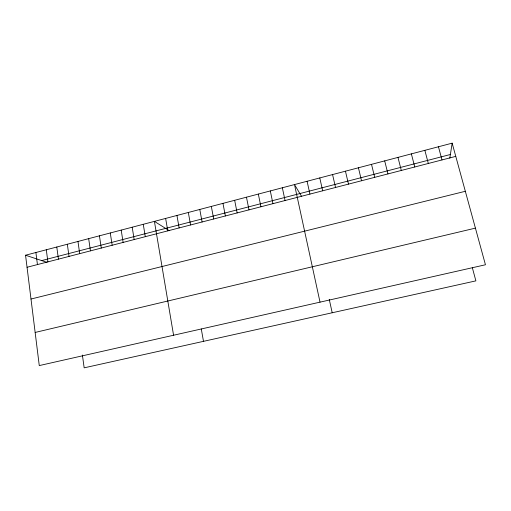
<?xml version="1.0" encoding="UTF-8"?>
<svg xmlns="http://www.w3.org/2000/svg" width="511" height="511" viewBox="0 0 511 511"><rect width="100%" height="100%" fill="white"/><g stroke="black" fill="none" stroke-linecap="round" stroke-linejoin="round"><path stroke-width="0.77" d="M449.808 158.148L452.158 143.163L25.55 255.225L39.27 365.582L485.45 264.768L452.158 143.163M41.691 260.584L450.383 154.494M27.045 267.266L455.774 156.372M30.999 299.031L465.329 191.286M35.15 332.45L475.422 228.13M25.55 255.225L46.929 262.328M169.262 230.691L154.411 221.378L173.574 335.235M301.618 196.467L294.489 184.58L320.027 302.148M472.381 267.873L475.882 280.865L84.168 367.837L82.392 355.036M438.451 146.766L441.996 159.937M424.858 150.336L428.327 163.475M411.368 153.881L414.76 166.982M397.98 157.394L401.301 170.463M384.694 160.888L387.945 173.919M371.516 164.35L374.691 177.343M358.428 167.787L361.539 180.747M345.449 171.198L348.489 184.12M332.565 174.577L335.535 187.473M319.777 177.937L322.684 190.795M307.085 181.271L309.928 194.097M329.263 299.427L332.207 312.764M282.347 187.767L285.068 200.529M270.3 190.935L272.957 203.659M258.336 194.078L260.929 206.77M246.462 197.195L248.998 209.855M234.664 200.293L237.142 212.921M222.956 203.372L225.377 215.968M211.33 206.425L213.694 218.989M199.788 209.459L202.094 221.991M188.323 212.467L190.571 224.968M201.283 328.943L203.487 341.342M176.94 215.457L179.137 227.925M165.634 218.427L167.78 230.863M143.265 224.303L145.296 236.676M132.196 227.21L134.176 239.557M121.196 230.097L123.132 242.412M110.28 232.965L112.158 245.248M99.434 235.814L101.267 248.065M88.665 238.643L90.447 250.863M77.966 241.454L79.697 253.648M67.343 244.245L69.023 256.407M56.791 247.017L58.426 259.147M46.303 249.77L47.893 261.875M35.891 252.504L37.437 264.577"/></g></svg>
